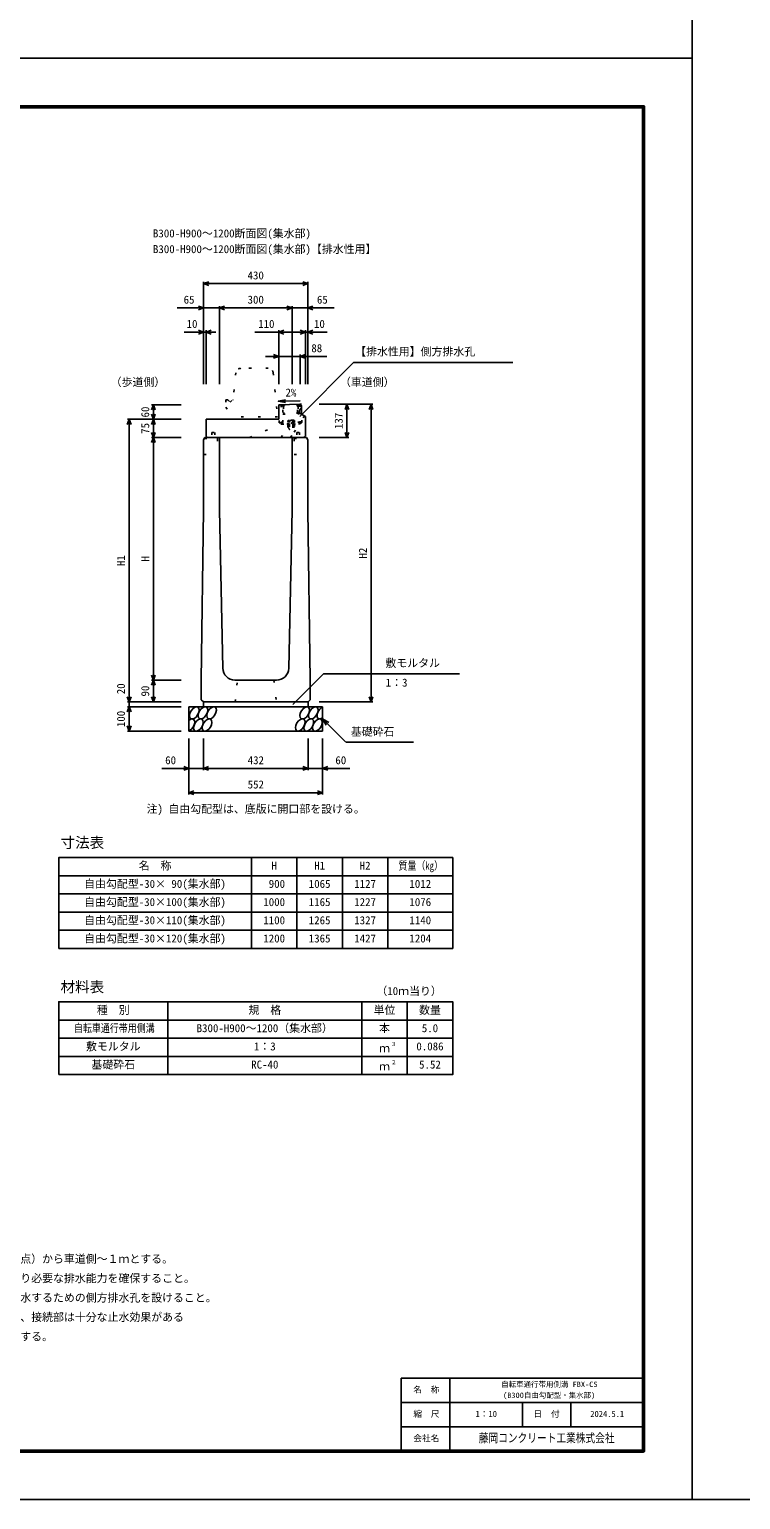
# Model space of a CAD drawing. Units: millimetres, scale not verified. Extents: x -12600 to 12600, y -5940 to 5940.
# Drawn here: x -6934 to -4000, y -5940 to 119 of the extents above; entities that cross this region are included whole.
import ezdxf
from ezdxf.enums import TextEntityAlignment as Align

# ---------------------------------------------------------------- set-up
doc = ezdxf.new("R2010")
doc.units = ezdxf.units.MM
doc.header["$LTSCALE"] = 40
doc.linetypes.add('DOTTED', pattern=[1.75, 0.25, -1.5])
for name, color, linetype, lineweight in [('0-0_DIM', 7, 'Continuous', 25), ('0-1_Defpoints', 5, 'Continuous', 25), ('0-2_HATCH', 6, 'Continuous', 25), ('0-3_HYO', 3, 'Continuous', 25), ('0-4_HYO2', 4, 'Continuous', 25), ('0-5_OUTLINE', 3, 'Continuous', 25), ('0-6_OUTLINE2', 4, 'DOTTED', 25), ('0-7_TXT', 7, 'Continuous', 25), ('0-8_WAKU', 3, 'Continuous', 25), ('0-9_WAKU-LINE', 7, 'Continuous', 25)]:
    doc.layers.add(name, color=color, linetype=linetype, lineweight=lineweight)
doc.layers.add('0-A_WAKU-TXT', color=7, linetype='Continuous')
doc.styles.add('ＭＳ ゴシック', font='')
doc.styles.get('ＭＳ ゴシック').set_extended_font_data('MS Gothic')

msp = doc.modelspace()

# ---------------------------------------------------------------- linework, layer by layer
at = {"layer": '0-0_DIM'}
for p, q in [((-6215, -921.3), (-6215, -1342.94)), ((-5785, -928.8), (-6215, -928.8)), ((-5785, -921.3), (-5785, -1342.94)), ((-6323.38, -1028.8), (-6215, -1028.8)), ((-6150, -1028.8), (-6215, -1028.8)), ((-6150, -1021.3), (-6150, -1342.94)), ((-6150, -1028.8), (-5850, -1028.8)), ((-5850, -1021.3), (-5850, -1342.94)), ((-5850, -1028.8), (-5785, -1028.8)), ((-5676.62, -1028.8), (-5785, -1028.8)), ((-6215, -1128.8), (-6294.84, -1128.8)), ((-6205, -1128.8), (-6215, -1128.8)), ((-6205, -1121.3), (-6205, -1342.94)), ((-6205, -1128.8), (-6165.08, -1128.8)), ((-6004.05, -1128.8), (-5905, -1128.8)), ((-5905, -1121.3), (-5905, -1342.94)), ((-5795, -1128.8), (-5905, -1128.8)), ((-5795, -1121.3), (-5795, -1342.94)), ((-5795, -1128.8), (-5785, -1128.8)), ((-5785, -1128.8), (-5705.16, -1128.8)), ((-5960, -1228.8), (-5905, -1228.8)), ((-5817, -1228.8), (-5905, -1228.8)), ((-5818.17, -1476.24), (-5596.03, -1254.1)), ((-5817, -1221.3), (-5817, -1342.94)), ((-5817, -1228.8), (-5707, -1228.8)), ((-5596.03, -1254.1), (-4940.13, -1254.1)), ((-6429.5, -1427.94), (-6307, -1427.94)), ((-6422, -1427.94), (-6422, -1487.94)), ((-5516.5, -1425.94), (-5739, -1425.94)), ((-5624, -1425.94), (-5624, -1562.94)), ((-5524, -1425.94), (-5524, -2652.94)), ((-6529.5, -1487.94), (-6307, -1487.94)), ((-6522, -1487.94), (-6522, -2652.94)), ((-6422, -1562.94), (-6422, -1487.94)), ((-6429.5, -1562.94), (-6307, -1562.94)), ((-6422, -1562.94), (-6422, -2562.94)), ((-5616.5, -1562.94), (-5739, -1562.94)), ((-5846.89, -2663.75), (-5720.66, -2537.52)), ((-5720.66, -2537.52), (-5159.19, -2537.52)), ((-6429.5, -2562.94), (-6307, -2562.94)), ((-6422, -2562.94), (-6422, -2652.94)), ((-6529.5, -2652.94), (-6307, -2652.94)), ((-6522, -2652.94), (-6522, -2672.94)), ((-5516.5, -2652.94), (-5739, -2652.94)), ((-6529.5, -2672.94), (-6307, -2672.94)), ((-6522, -2672.94), (-6522, -2772.94)), ((-5724, -2722.94), (-5628.24, -2818.7)), ((-5724, -2722.94), (-5698.02, -2737.94)), ((-5724, -2722.94), (-5709, -2748.92)), ((-6529.5, -2772.94), (-6307, -2772.94)), ((-6276, -3034.31), (-6276, -2802.94)), ((-6216, -2934.31), (-6216, -2802.94)), ((-5784, -2934.31), (-5784, -2802.94)), ((-5724, -3034.31), (-5724, -2802.94)), ((-5627.24, -2818.7), (-5349.69, -2818.7)), ((-6276, -2926.81), (-6387.79, -2926.81)), ((-6276, -2926.81), (-6216, -2926.81)), ((-6216, -2926.81), (-5784, -2926.81)), ((-5724, -2926.81), (-5784, -2926.81)), ((-5724, -2926.81), (-5612.21, -2926.81)), ((-6276, -3026.81), (-5724, -3026.81))]:
    msp.add_line(p, q, dxfattribs=at)
for points in [[(-6193.86, -936.5), (-6215, -928.8), (-6193.86, -921.11)], [(-5806.14, -921.11), (-5785, -928.8), (-5806.14, -936.5)], [(-6236.14, -1021.11), (-6215, -1028.8), (-6236.14, -1036.5)], [(-6128.86, -1036.5), (-6150, -1028.8), (-6128.86, -1021.11)], [(-5871.14, -1021.11), (-5850, -1028.8), (-5871.14, -1036.5)], [(-5763.86, -1021.11), (-5785, -1028.8), (-5763.86, -1036.5)], [(-6236.14, -1121.11), (-6215, -1128.8), (-6236.14, -1136.5)], [(-6183.86, -1121.11), (-6205, -1128.8), (-6183.86, -1136.5)], [(-5883.86, -1121.11), (-5905, -1128.8), (-5883.86, -1136.5)], [(-5816.14, -1121.11), (-5795, -1128.8), (-5816.14, -1136.5)], [(-5763.86, -1121.11), (-5785, -1128.8), (-5763.86, -1136.5)], [(-5926.14, -1221.11), (-5905, -1228.8), (-5926.14, -1236.5)], [(-5795.86, -1221.11), (-5817, -1228.8), (-5795.86, -1236.5)], [(-6429.7, -1449.09), (-6422, -1427.94), (-6414.3, -1449.09)], [(-5631.7, -1447.09), (-5624, -1425.94), (-5616.3, -1447.09)], [(-5531.7, -1447.09), (-5524, -1425.94), (-5516.3, -1447.09)], [(-6514.3, -1509.09), (-6522, -1487.94), (-6529.7, -1509.09)], [(-6414.3, -1466.8), (-6422, -1487.94), (-6429.7, -1466.8)], [(-6429.7, -1509.09), (-6422, -1487.94), (-6414.3, -1509.09)], [(-6429.7, -1541.8), (-6422, -1562.94), (-6414.3, -1541.8)], [(-6429.7, -1584.09), (-6422, -1562.94), (-6414.3, -1584.09)], [(-5631.7, -1541.8), (-5624, -1562.94), (-5616.3, -1541.8)], [(-6414.3, -2541.8), (-6422, -2562.94), (-6429.7, -2541.8)], [(-6429.7, -2584.09), (-6422, -2562.94), (-6414.3, -2584.09)], [(-6514.3, -2631.8), (-6522, -2652.94), (-6529.7, -2631.8)], [(-6414.3, -2631.8), (-6422, -2652.94), (-6429.7, -2631.8)], [(-5531.7, -2631.8), (-5524, -2652.94), (-5516.3, -2631.8)], [(-6514.3, -2694.09), (-6522, -2672.94), (-6529.7, -2694.09)], [(-6514.3, -2751.8), (-6522, -2772.94), (-6529.7, -2751.8)], [(-6297.14, -2919.11), (-6276, -2926.81), (-6297.14, -2934.5)], [(-6194.86, -2934.5), (-6216, -2926.81), (-6194.86, -2919.11)], [(-5805.14, -2919.11), (-5784, -2926.81), (-5805.14, -2934.5)], [(-5702.86, -2919.11), (-5724, -2926.81), (-5702.86, -2934.5)], [(-6254.86, -3034.5), (-6276, -3026.81), (-6254.86, -3019.11)], [(-5745.14, -3019.11), (-5724, -3026.81), (-5745.14, -3034.5)]]:
    msp.add_lwpolyline(points, dxfattribs=at)
at = {"layer": '0-1_Defpoints'}
for points in [[(-4200, -5940), (12600, -5940), (12600, 5940), (-4200, 5940)], [(-12600, -5940), (-4200, -5940), (-4200, 0), (-12600, 0)]]:
    msp.add_lwpolyline(points, close=True, dxfattribs=at)
at = {"layer": '0-2_HATCH', "linetype": 'DOTTED'}
for p, q in [((-5816.07, -1506.12), (-5817.72, -1426.14)), ((-5894.16, -1502.73), (-5903.16, -1502.91)), ((-5816.2, -1500.12), (-5894.18, -1501.73)), ((-5887.68, -1501.6), (-5888.54, -1459.6)), ((-5888.4, -1466.6), (-5823.41, -1465.27)), ((-5870.06, -1507.23), (-5837.07, -1506.56)), ((-5867.13, -1521.18), (-5867.39, -1508.68)), ((-5864.5, -1491.74), (-5866.96, -1493.67)), ((-5866.81, -1501.17), (-5866.96, -1493.67)), ((-5840.57, -1500.63), (-5866.81, -1501.17)), ((-5866.57, -1493.32), (-5864.5, -1491.74)), ((-5843.26, -1491.3), (-5864.5, -1491.74)), ((-5860.56, -1501.04), (-5860.72, -1493.54)), ((-5860.46, -1508.54), (-5860.2, -1521.03)), ((-5846.81, -1500.75), (-5846.97, -1493.26)), ((-5846.61, -1508.25), (-5846.35, -1520.75)), ((-5841.13, -1492.79), (-5843.26, -1491.3)), ((-5840.57, -1500.63), (-5840.72, -1493.13)), ((-5839.68, -1508.11), (-5839.42, -1520.61)), ((-5837.07, -1506.56), (-5837.04, -1508.06)), ((-5823.56, -1458.27), (-5822.69, -1500.26)), ((-5816.18, -1501.12), (-5810.18, -1501)), ((-5810.18, -1501), (-5810.86, -1467.76)), ((-5839.42, -1520.61), (-5867.13, -1521.18))]:
    msp.add_line(p, q, dxfattribs=at)
at = {"layer": '0-2_HATCH'}
msp.add_line((-5811.4, -1441.39), (-5810.86, -1467.76), dxfattribs=at)
at = {"layer": '0-2_HATCH', "linetype": 'DOTTED'}
for points in [[(-5903.16, -1502.91), (-5904.7, -1427.93), (-5895.7, -1427.74)], [(-5895.7, -1427.74), (-5894.06, -1507.73), (-5816.07, -1506.12)], [(-5888.54, -1459.6), (-5887.54, -1459.58), (-5888.04, -1435.59), (-5889.04, -1435.61), (-5889.18, -1428.61), (-5824.2, -1427.27)], [(-5884.18, -1428.51), (-5884.04, -1435.51), (-5885.04, -1435.53), (-5884.55, -1459.52), (-5883.55, -1459.5), (-5883.4, -1466.5)], [(-5828.41, -1465.37), (-5828.56, -1458.37), (-5827.56, -1458.35), (-5828.05, -1434.35), (-5829.05, -1434.38), (-5829.19, -1427.38)], [(-5824.2, -1427.27), (-5824.05, -1434.27), (-5825.05, -1434.29), (-5824.56, -1458.29), (-5823.56, -1458.27)], [(-5811.4, -1441.39), (-5811.72, -1426.02), (-5817.72, -1426.14)], [(-5837.04, -1508.06), (-5870.03, -1508.73), (-5870.06, -1507.23)]]:
    msp.add_lwpolyline(points, dxfattribs=at)
for centre, radius, start, end in [((-5863.77, -1496.88), 4.53, 47.57461, 134.78335), ((-5853.47, -1511.68), 19.53, 70.56972, 111.78823), ((-5843.78, -1496.47), 4.53, 47.57461, 134.78335), ((-5853.28, -1520.89), 11, 181.1783, 1.1783)]:
    msp.add_arc(centre, radius, start, end, dxfattribs=at)
at = {"layer": '0-2_HATCH'}
for centre, start_param, end_param in [((-6271.7, -2747.94), 3.7419964, 7.318141), ((-5727, -2697.94), 0.6666252, 4.1103269)]:
    msp.add_ellipse(centre, major_axis=(14.54, 23.54), ratio=0.5792, start_param=start_param, end_param=end_param, dxfattribs=at)
for centre in [(-6253.11, -2697.94), (-6236.23, -2747.94), (-6217.63, -2697.94), (-6200.75, -2747.94), (-6182.16, -2697.94), (-5816.55, -2747.94), (-5797.95, -2697.94), (-5781.07, -2747.94), (-5762.48, -2697.94), (-5745.59, -2747.94)]:
    msp.add_ellipse(centre, major_axis=(14.54, 23.54), ratio=0.5792, dxfattribs=at)
at = {"layer": '0-3_HYO'}
for p, q in [((-6017.5, -3293.87), (-6017.5, -3668.87)), ((-5830, -3293.87), (-5830, -3668.87)), ((-5642.5, -3293.87), (-5642.5, -3668.87)), ((-5455, -3293.87), (-5455, -3668.87)), ((-6812.5, -3368.87), (-5187.5, -3368.87)), ((-6362.5, -3888.65), (-6362.5, -4188.65)), ((-5562.5, -3888.65), (-5562.5, -4188.65)), ((-5375, -3888.65), (-5375, -4188.65)), ((-6812.5, -3963.65), (-5187.5, -3963.65))]:
    msp.add_line(p, q, dxfattribs=at)
for points in [[(-6812.5, -3668.87), (-5187.5, -3668.87), (-5187.5, -3293.87), (-6812.5, -3293.87)], [(-6812.5, -4188.65), (-5187.5, -4188.65), (-5187.5, -3888.65), (-6812.5, -3888.65)]]:
    msp.add_lwpolyline(points, close=True, dxfattribs=at)
at = {"layer": '0-4_HYO2'}
for p, q in [((-6812.5, -3443.87), (-5187.5, -3443.87)), ((-6812.5, -3518.87), (-5187.5, -3518.87)), ((-6812.5, -3593.87), (-5187.5, -3593.87)), ((-6812.5, -4038.65), (-5187.5, -4038.65)), ((-6812.5, -4113.65), (-5187.5, -4113.65))]:
    msp.add_line(p, q, dxfattribs=at)
at = {"layer": '0-5_OUTLINE', "linetype": 'DOTTED'}
for p, q in [((-6081.81, -1295.99), (-6093, -1407.94)), ((-5948.1, -1277.94), (-6061.9, -1277.94)), ((-5928.2, -1295.95), (-5910, -1477.94)), ((-6123, -1407.94), (-6123, -1437.94)), ((-6123, -1407.94), (-6115, -1407.94)), ((-6123, -1437.94), (-6100, -1477.94)), ((-5910, -1477.94), (-6100, -1477.94))]:
    msp.add_line(p, q, dxfattribs=at)
at = {"layer": '0-5_OUTLINE'}
for p, q in [((-5905, -1427.94), (-5817, -1426.13)), ((-5905, -1487.94), (-5905, -1427.94)), ((-5817, -1426.13), (-5811, -1432)), ((-5811, -1440.94), (-5811, -1432)), ((-6205, -1556.94), (-6205, -1487.94)), ((-5905, -1487.94), (-6205, -1487.94)), ((-5795, -1476), (-5820, -1463)), ((-5795, -1476), (-5795, -1556.94)), ((-6215, -1572.94), (-6210, -1562.94)), ((-6215, -1572.94), (-6215, -1862.94)), ((-6210, -1562.94), (-5790, -1562.94)), ((-6205, -1556.94), (-6199, -1562.94)), ((-6150, -1562.94), (-6150, -1862.94)), ((-5850, -1562.94), (-5850, -1862.94)), ((-5801, -1562.94), (-5795, -1556.94)), ((-5785, -1572.94), (-5790, -1562.94)), ((-5785, -1572.94), (-5785, -1862.94)), ((-6225, -2562.94), (-6215, -1862.94)), ((-6150, -1862.94), (-6136.05, -2514.01)), ((-5863.95, -2514.01), (-5850, -1862.94)), ((-5785, -1862.94), (-5775, -2562.94)), ((-6225, -2643.94), (-6225, -2562.94)), ((-6086.06, -2562.94), (-5913.94, -2562.94)), ((-5775, -2643.94), (-5775, -2562.94)), ((-6225, -2643.94), (-6216, -2652.94)), ((-5784, -2652.94), (-6216, -2652.94)), ((-6216, -2652.94), (-6216, -2672.94)), ((-5785, -2652.94), (-6215, -2652.94)), ((-5784, -2652.94), (-5775, -2643.94)), ((-5784, -2652.94), (-5784, -2672.94)), ((-6276, -2672.94), (-5724, -2672.94)), ((-6276, -2772.94), (-6276, -2672.94)), ((-5724, -2772.94), (-5724, -2672.94)), ((-6276, -2772.94), (-5724, -2772.94))]:
    msp.add_line(p, q, dxfattribs=at)
at = {"layer": '0-5_OUTLINE', "linetype": 'DOTTED'}
msp.add_lwpolyline([(-6115, -1407.94), (-6105, -1417.94), (-6095, -1407.94), (-6093, -1407.94)], dxfattribs=at)
at = {"layer": '0-5_OUTLINE'}
msp.add_lwpolyline([(-5811, -1440.94), (-5820, -1450.94), (-5820, -1463)], dxfattribs=at)
at = {"layer": '0-5_OUTLINE', "linetype": 'DOTTED'}
for centre, start, end in [((-6061.9, -1297.94), 90, 174.40835), ((-5948.1, -1297.94), 4.08463, 90)]:
    msp.add_arc(centre, 20, start, end, dxfattribs=at)
at = {"layer": '0-5_OUTLINE'}
for centre, start, end in [((-6086.06, -2512.94), 181.22758, 269.80012), ((-5913.94, -2512.94), 270, 358.77242)]:
    msp.add_arc(centre, 50, start, end, dxfattribs=at)
at = {"layer": '0-6_OUTLINE2'}
for p, q in [((-6025.43, -1562.94), (-5894.06, -1507.73)), ((-5896.21, -1562.94), (-5820, -1463)), ((-5857.2, -1562.94), (-5810.19, -1501)), ((-5798.67, -1474.1), (-5855.81, -1562.94)), ((-6212.25, -1567.44), (-6158, -1567.44)), ((-6181, -1542.44), (-6169, -1542.44)), ((-6181, -1542.44), (-6181, -1567.44)), ((-6169, -1542.44), (-6169, -1567.44)), ((-6158, -1567.44), (-6158, -1632.94)), ((-5842, -1567.44), (-5787.75, -1567.44)), ((-5831, -1542.44), (-5819, -1542.44)), ((-5831, -1542.44), (-5831, -1567.44)), ((-5819, -1542.44), (-5819, -1567.44)), ((-6215, -1632.94), (-6158, -1632.94)), ((-6085, -2652.94), (-6075, -2562.94)), ((-5925, -2562.94), (-5915, -2652.94))]:
    msp.add_line(p, q, dxfattribs=at)
msp.add_lwpolyline([(-5842, -1567.44), (-5842, -1632.94), (-5785, -1632.94)], dxfattribs=at)
at = {"layer": '0-7_TXT'}
msp.add_line((-5906.83, -1413.5), (-5877.19, -1418.15), dxfattribs=at)
msp.add_lwpolyline([(-5816.41, -1411.78), (-5906.83, -1413.5), (-5877.39, -1407.73)], dxfattribs=at)
at = {"layer": '0-8_WAKU'}
for p, q in [((-5400, -5440), (-4400, -5440)), ((-5400, -5740), (-5400, -5440))]:
    msp.add_line(p, q, dxfattribs=at)
at = {"layer": '0-8_WAKU', "lineweight": 50}
msp.add_lwpolyline([(-12400, -5740), (-4400, -5740), (-4400, -200), (-12400, -200)], close=True, dxfattribs=at)
at = {"layer": '0-9_WAKU-LINE'}
for p, q in [((-5200, -5740), (-5200, -5440)), ((-5400, -5540), (-4400, -5540)), ((-4900, -5640), (-4900, -5540)), ((-4700, -5640), (-4700, -5540)), ((-5400, -5640), (-4400, -5640))]:
    msp.add_line(p, q, dxfattribs=at)

# ---------------------------------------------------------------- texts
at = {"layer": '0-0_DIM', "style": 'ＭＳ ゴシック'}
for s, p in [('430', (-6033.75, -921.3)), ('65', (-6297.34, -1021.3)), ('300', (-6033.75, -1021.3)), ('65', (-5747.66, -1021.3)), ('10', (-6285.21, -1121.3)), ('110', (-5990.01, -1121.3)), ('10', (-5759.79, -1121.3)), ('88', (-5770.68, -1221.3)), ('【排水性用】側方排水孔', (-5589.84, -1235.36)), ('（歩道側）', (-6598.39, -1361.05)), ('（車道側）', (-5652.57, -1361.05)), ('敷モルタル', (-5465.06, -2518.78)), ('1：3', (-5463.87, -2599.54)), ('基礎砕石', (-5607.68, -2801.53)), ('60', (-6373.5, -2919.31)), ('432', (-6033.22, -2919.31)), ('60', (-5671.5, -2919.31)), ('552', (-6033.22, -3019.31))]:
    msp.add_text(s, height=32.99, dxfattribs=at).set_placement(p, align=Align.BOTTOM_LEFT)
for s, p in [('60', (-6429.5, -1480.44)), ('75', (-6429.5, -1547.94)), ('137', (-5631.5, -1528.19)), ('H1', (-6529.5, -2092.94)), ('H', (-6429.5, -2074.19)), ('H2', (-5531.5, -2061.94)), ('20', (-6529.5, -2621.13)), ('90', (-6429.5, -2630.44)), ('100', (-6529.5, -2756.69))]:
    msp.add_text(s, height=32.99, rotation=90, dxfattribs=at).set_placement(p, align=Align.BOTTOM_LEFT)
at = {"layer": '0-7_TXT', "style": 'ＭＳ ゴシック'}
for s, height, p in [('B300-H900～1200断面図(集水部)', 32.99, (-6423.96, -748.2)), ('B300-H900～1200断面図(集水部)【排水性用】', 32.99, (-6423.96, -813.07)), ('2%', 32.99, (-5877.26, -1404.17)), ('注) 自由勾配型は、底版に開口部を設ける。', 32.99, (-6450, -3120)), ('寸法表', 43.99, (-6805, -3267.62)), ('名\u3000称', 32.99, (-6482.5, -3353.87)), ('H', 32.99, (-5935, -3353.87)), ('H1', 32.99, (-5758.75, -3353.87)), ('H2', 32.99, (-5571.25, -3353.87)), ('自由勾配型-30× 90(集水部)', 32.99, (-6707.5, -3428.87)), (' 900', 32.99, (-5968.75, -3428.87)), ('1065', 32.99, (-5781.25, -3428.87)), ('1127', 32.99, (-5593.75, -3428.87)), ('1012', 32.99, (-5366.25, -3428.87)), ('自由勾配型-30×100(集水部)', 32.99, (-6707.5, -3503.87)), ('1000', 32.99, (-5968.75, -3503.87)), ('1165', 32.99, (-5781.25, -3503.87)), ('1227', 32.99, (-5593.75, -3503.87)), ('1076', 32.99, (-5366.25, -3503.87)), ('自由勾配型-30×110(集水部)', 32.99, (-6707.5, -3578.87)), ('1100', 32.99, (-5968.75, -3578.87)), ('1265', 32.99, (-5781.25, -3578.87)), ('1327', 32.99, (-5593.75, -3578.87)), ('1140', 32.99, (-5366.25, -3578.87)), ('自由勾配型-30×120(集水部)', 32.99, (-6707.5, -3653.87)), ('1200', 32.99, (-5968.75, -3653.87)), ('1365', 32.99, (-5781.25, -3653.87)), ('1427', 32.99, (-5593.75, -3653.87)), ('1204', 32.99, (-5366.25, -3653.87)), ('材料表', 43.99, (-6805, -3862.4)), ('（10ｍ当り）', 32.99, (-5502.5, -3870.65)), ('種\u3000別', 32.99, (-6655, -3948.65)), ('規\u3000格', 32.99, (-6030, -3948.65)), ('単位', 32.99, (-5513.75, -3948.65)), ('数量', 32.99, (-5326.25, -3948.65)), ('B300-H900～1200（集水部）', 32.99, (-6243.75, -4023.65)), ('本', 32.99, (-5491.25, -4023.65)), ('5.0', 32.99, (-5315, -4023.65)), ('敷モルタル', 32.99, (-6700, -4098.65)), ('1：3', 32.99, (-6007.5, -4098.65)), ('３', 16.5, (-5442.09, -4075.87)), ('0.086', 32.99, (-5337.5, -4098.65)), ('ｍ', 32.99, (-5491.25, -4106.15)), ('基礎砕石', 32.99, (-6677.5, -4173.65)), ('RC-40', 32.99, (-6018.75, -4173.65)), ('ｍ', 32.99, (-5491.25, -4181.15)), ('２', 16.5, (-5442.09, -4150.87)), ('5.52', 32.99, (-5326.25, -4173.65)), ('・許容通水幅は、路肩端部（境界ブロックとの交点）から車道側～１ｍとする。', 32.99, (-7961.08, -4974.42)), ('・標準部、集水部、桝部の配置の組み合わせにより必要な排水能力を確保すること。', 32.99, (-7961.08, -5054.42)), ('・排水性舗装の場合は、浸透させた路面排水を排水するための側方排水孔を設けること。', 32.99, (-7961.08, -5134.42)), ('・製品間の接合は、側溝に相互の一体性を確保し、接続部は十分な止水効果がある', 32.99, (-7961.08, -5214.42)), ('\u3000止水性材料（止水ゴムスポンジ）による接合とする。', 32.99, (-7961.08, -5294.42))]:
    msp.add_text(s, height=height, dxfattribs=at).set_placement(p, align=Align.BOTTOM_LEFT)
at = {"layer": '0-7_TXT', "style": 'ＭＳ ゴシック', "width": 0.8}
for s, p in [('質量（kg）', (-5411.25, -3353.87)), ('自転車通行帯用側溝', (-6749.5, -4023.65))]:
    msp.add_text(s, height=32.99, dxfattribs=at).set_placement(p, align=Align.BOTTOM_LEFT)
at = {"layer": '0-A_WAKU-TXT', "style": 'ＭＳ ゴシック'}
for s, height, p in [('自転車通行帯用側溝 FBX-CS', 21.99, (-4987.5, -5482.5)), ('名\u3000称', 25.66, (-5350.05, -5507.5)), ('(B300自由勾配型・集水部)', 21.99, (-4980, -5527.5)), ('縮\u3000尺', 25.66, (-5350.05, -5607.5)), ('日\u3000付', 25.66, (-4854.05, -5607.5)), ('1：10', 25.66, (-5093.25, -5607.5)), ('2024.5.1', 25.66, (-4620, -5607.5)), ('会社名', 25.66, (-5350.05, -5707.5))]:
    msp.add_text(s, height=height, dxfattribs=at).set_placement(p, align=Align.BOTTOM_LEFT)
at = {"layer": '0-A_WAKU-TXT', "style": 'ＭＳ ゴシック', "width": 0.8}
msp.add_text('藤岡コンクリート工業株式会社', height=36.66, dxfattribs=at).set_placement((-5080, -5715), align=Align.BOTTOM_LEFT)

doc.saveas('drawing.dxf')
